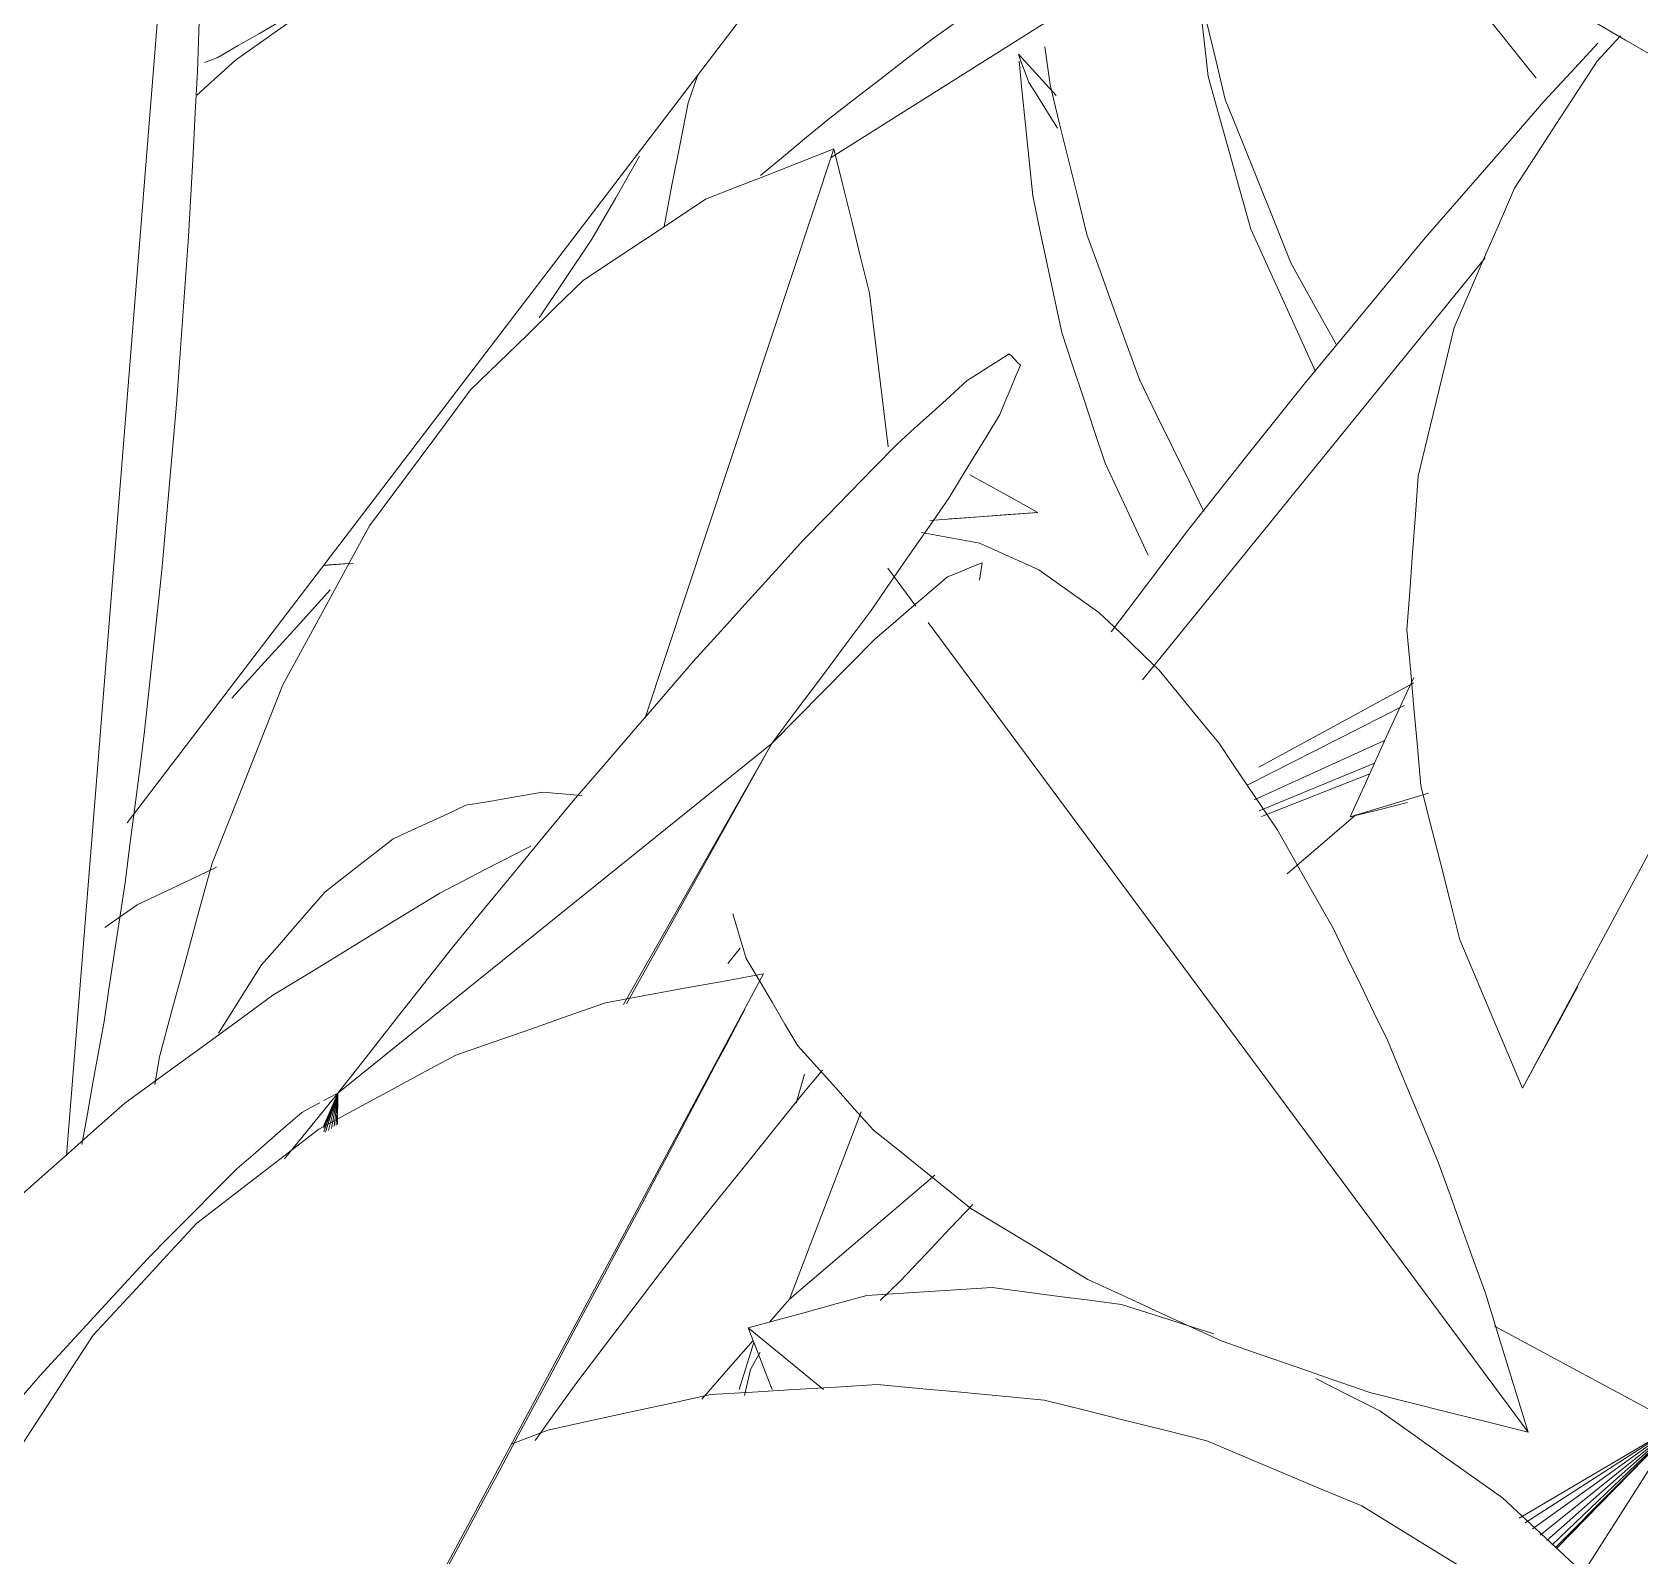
# Model space of a CAD drawing. Header units: metres. Extents: x 13.9 to 26.7, y -0.2 to 3.2.
# Drawn here: x 21.2543 to 21.29535, y 0.9506 to 0.98951 of the extents above; entities that cross this region are included whole.
import ezdxf

# ---------------------------------------------------------------- set-up
doc = ezdxf.new("R2010")
doc.units = ezdxf.units.M
doc.layers.add('Importações nas famílias', color=10, linetype='Continuous', lineweight=5)
doc.layers.add('Vegetação', color=7, linetype='Continuous', lineweight=5)

# ---------------------------------------------------------------- blocks, each defined once
blk = doc.blocks.new('Planta_pergolado_12200 - plantas pergolado_skp_Component_12-V2677-Corte 1')
at = {"layer": 'Importações nas famílias'}
blk.add_line((21.266536, 0.953455), (21.267468, 0.953815), dxfattribs=at)
at = {"layer": 'Importações nas famílias', "flags": 128}
for points in [[(21.27163, 0.954719), (21.272694, 0.954784), (21.273759, 0.954848), (21.274824, 0.954912), (21.275888, 0.954976)], [(21.275888, 0.954976), (21.276952, 0.954877), (21.278016, 0.954778), (21.27908, 0.954678), (21.280144, 0.954579)], [(21.267468, 0.953815), (21.268508, 0.954041), (21.269549, 0.954267), (21.270589, 0.954493), (21.27163, 0.954719)], [(21.280144, 0.954579), (21.281182, 0.954319), (21.28222, 0.954058), (21.283258, 0.953798), (21.284296, 0.953537)], [(21.284296, 0.953537), (21.285284, 0.953122), (21.286271, 0.952706), (21.287259, 0.952291), (21.288247, 0.951875)], [(21.288247, 0.951875), (21.289162, 0.951315), (21.290076, 0.950754), (21.290991, 0.950193), (21.291905, 0.949632)]]:
    blk.add_lwpolyline(points, dxfattribs=at)
blk = doc.blocks.new('Planta_pergolado_12200 - plantas pergolado_skp_Component_12-V139-Corte 1')
at = {"layer": 'Importações nas famílias'}
blk.add_line((16.581215, 1.295706), (16.600234, 1.260245), dxfattribs=at)
at = {"layer": 'Importações nas famílias', "flags": 128}
for points in [[(16.585253, 1.29496), (16.584244, 1.295146), (16.583234, 1.295333), (16.582224, 1.295519), (16.581215, 1.295706)], [(16.581694, 1.294794), (16.581934, 1.294338), (16.582174, 1.293882)], [(16.58907, 1.293627), (16.588116, 1.29396), (16.587161, 1.294293), (16.586207, 1.294627), (16.585253, 1.29496)], [(16.582174, 1.293882), (16.582456, 1.293351), (16.582737, 1.292819), (16.583018, 1.292287), (16.5833, 1.291755)], [(16.592574, 1.291737), (16.591698, 1.292209), (16.590822, 1.292682), (16.589946, 1.293154), (16.58907, 1.293627)], [(16.5833, 1.291755), (16.58362, 1.291154), (16.583939, 1.290552), (16.584259, 1.28995), (16.584579, 1.289348)], [(16.595685, 1.289334), (16.594907, 1.289935), (16.59413, 1.290535), (16.593352, 1.291136), (16.592574, 1.291737)], [(16.584579, 1.289348), (16.584933, 1.288683), (16.585288, 1.288018), (16.585643, 1.287352), (16.585997, 1.286687)], [(16.598329, 1.286476), (16.597668, 1.287191), (16.597007, 1.287905), (16.596346, 1.28862), (16.595685, 1.289334)], [(16.585997, 1.286687), (16.586383, 1.285966), (16.586768, 1.285245), (16.587154, 1.284523), (16.58754, 1.283802)], [(16.600444, 1.283229), (16.599915, 1.284041), (16.599386, 1.284852), (16.598858, 1.285664), (16.598329, 1.286476)], [(16.58754, 1.283802), (16.587952, 1.283033), (16.588364, 1.282264), (16.588776, 1.281494), (16.589188, 1.280725)], [(16.60198, 1.279669), (16.601596, 1.280559), (16.601212, 1.281449), (16.600828, 1.282339), (16.600444, 1.283229)], [(16.589188, 1.280725), (16.589622, 1.279916), (16.590057, 1.279108), (16.590491, 1.278299), (16.590925, 1.27749)], [(16.602902, 1.27588), (16.602671, 1.276827), (16.602441, 1.277774), (16.60221, 1.278721), (16.60198, 1.279669)], [(16.590925, 1.27749), (16.591376, 1.276651), (16.591828, 1.275812), (16.592279, 1.274973), (16.592731, 1.274133)], [(16.603187, 1.27195), (16.603116, 1.272932), (16.603044, 1.273915), (16.602973, 1.274897), (16.602902, 1.27588)], [(16.592731, 1.274133), (16.593194, 1.273273), (16.593658, 1.272413), (16.594122, 1.271552), (16.594585, 1.270692)], [(16.60283, 1.267973), (16.602919, 1.268967), (16.603008, 1.269961), (16.603098, 1.270956), (16.603187, 1.27195)], [(16.601838, 1.26404), (16.602086, 1.265023), (16.602334, 1.266006), (16.602582, 1.266989), (16.60283, 1.267973)], [(16.600234, 1.260245), (16.600635, 1.261194), (16.601036, 1.262143), (16.601437, 1.263092), (16.601838, 1.26404)], [(16.598827, 1.262843), (16.599296, 1.261977), (16.599765, 1.261111), (16.600234, 1.260245)]]:
    blk.add_lwpolyline(points, dxfattribs=at)
blk = doc.blocks.new('Planta_pergolado_12200 - plantas pergolado_skp_Component_17-V2679-Corte 1')
at = {"layer": 'Importações nas famílias'}
for p, q in [((21.262108, 0.962418), (21.273185, 0.971341)), ((21.269404, 0.964681), (21.273185, 0.971341)), ((21.269475, 0.9647), (21.273185, 0.971341)), ((21.272066, 0.965725), (21.272376, 0.96612)), ((21.262108, 0.962418), (21.260743, 0.960737)), ((21.262108, 0.962418), (21.261746, 0.961427)), ((21.262108, 0.962418), (21.261746, 0.961521)), ((21.262108, 0.962418), (21.261746, 0.961577)), ((21.262108, 0.962418), (21.261746, 0.96159)), ((21.262108, 0.962418), (21.261793, 0.961418)), ((21.262108, 0.962418), (21.261867, 0.961466)), ((21.262108, 0.962418), (21.261943, 0.961516)), ((21.262108, 0.962418), (21.262013, 0.961561)), ((21.262108, 0.962418), (21.262067, 0.961596)), ((21.262098, 0.961616), (21.262108, 0.962418))]:
    blk.add_line(p, q, dxfattribs=at)
at = {"layer": 'Importações nas famílias', "flags": 128}
for points in [[(21.27925, 0.981297), (21.278982, 0.981125), (21.278713, 0.980953), (21.278444, 0.980782), (21.278176, 0.98061)], [(21.279534, 0.981001), (21.279463, 0.981075), (21.279392, 0.981149), (21.279321, 0.981223), (21.27925, 0.981297)], [(21.279008, 0.979743), (21.279139, 0.980057), (21.279271, 0.980372), (21.279402, 0.980686), (21.279534, 0.981001)], [(21.278176, 0.98061), (21.277728, 0.980204), (21.27728, 0.979799), (21.276832, 0.979393), (21.276383, 0.978987)], [(21.277707, 0.977608), (21.278032, 0.978142), (21.278357, 0.978676), (21.278683, 0.979209), (21.279008, 0.979743)], [(21.276383, 0.978987), (21.275787, 0.978375), (21.27519, 0.977763), (21.274593, 0.977152), (21.273996, 0.97654)], [(21.275721, 0.974742), (21.276218, 0.975459), (21.276714, 0.976175), (21.277211, 0.976892), (21.277707, 0.977608)], [(21.273996, 0.97654), (21.273291, 0.975763), (21.272586, 0.974987), (21.271881, 0.97421), (21.271176, 0.973434)], [(21.278559, 0.975959), (21.278337, 0.975869), (21.278114, 0.975779), (21.277891, 0.975688), (21.277668, 0.975598)], [(21.27849, 0.975514), (21.278525, 0.975737), (21.278559, 0.975959)], [(21.277668, 0.975598), (21.277207, 0.975201), (21.276746, 0.974805), (21.276285, 0.974409), (21.275824, 0.974013)], [(21.273185, 0.971341), (21.273819, 0.972191), (21.274453, 0.973041), (21.275087, 0.973892), (21.275721, 0.974742)], [(21.275824, 0.974013), (21.275164, 0.973345), (21.274504, 0.972677), (21.273844, 0.972009), (21.273185, 0.971341)], [(21.271176, 0.973434), (21.27041, 0.972545), (21.269645, 0.971657), (21.26888, 0.970769), (21.268115, 0.969881)], [(21.268115, 0.969881), (21.267342, 0.968942), (21.266568, 0.968002), (21.265795, 0.967063), (21.265022, 0.966124)], [(21.265022, 0.966124), (21.264294, 0.965197), (21.263565, 0.964271), (21.262837, 0.963344), (21.262108, 0.962418)], [(21.261648, 0.962172), (21.261418, 0.962049), (21.261188, 0.961926)], [(21.262108, 0.962418), (21.261878, 0.962295), (21.261746, 0.962225)], [(21.261188, 0.961926), (21.260773, 0.961565), (21.260359, 0.961205), (21.259945, 0.960844), (21.259531, 0.960484)], [(21.259531, 0.960484), (21.258961, 0.95991), (21.25839, 0.959336), (21.25782, 0.958763), (21.25725, 0.958189)], [(21.25725, 0.958189), (21.256563, 0.957442), (21.255876, 0.956694), (21.255189, 0.955947), (21.254502, 0.955199)], [(21.254502, 0.955199), (21.253745, 0.954329), (21.252987, 0.953458), (21.25223, 0.952588), (21.251473, 0.951717)]]:
    blk.add_lwpolyline(points, dxfattribs=at)
blk = doc.blocks.new('Planta_pergolado_12200 - plantas pergolado_skp_Component_16-V2680-Corte 1')
for name in ['Planta_pergolado_12200 - plantas pergolado_skp_Component_17-V2679-Corte 1', 'Planta_pergolado_12200 - plantas pergolado_skp_Component_12-V2677-Corte 1']:
    blk.add_blockref(name, (0, 0))
at = {"extrusion": (0, 0, -1), "zscale": -0.9999999999999999}
blk.add_blockref('Planta_pergolado_12200 - plantas pergolado_skp_Component_12-V139-Corte 1', (-37.854192, -0.33024), dxfattribs=at)
blk = doc.blocks.new('Planta_pergolado_12200 - plantas pergolado_skp_Component_12-V2681-Corte 1')
at = {"layer": 'Importações nas famílias'}
for p, q in [((21.276148, 0.975824), (21.276867, 0.974854)), ((21.277181, 0.97443), (21.292499, 0.953758))]:
    blk.add_line(p, q, dxfattribs=at)
at = {"layer": 'Importações nas famílias', "flags": 128}
for points in [[(21.27701, 0.976731), (21.27738, 0.976663), (21.27775, 0.976595), (21.27812, 0.976528), (21.27849, 0.97646)], [(21.27849, 0.97646), (21.278869, 0.97629), (21.279247, 0.976119), (21.279626, 0.975949), (21.280005, 0.975778)], [(21.280005, 0.975778), (21.280389, 0.975507), (21.280772, 0.975235), (21.281156, 0.974963), (21.28154, 0.974692)], [(21.28154, 0.974692), (21.281924, 0.974322), (21.282308, 0.973953), (21.282692, 0.973583), (21.283076, 0.973213)], [(21.283076, 0.973213), (21.283456, 0.97275), (21.283837, 0.972286), (21.284217, 0.971823), (21.284598, 0.971359)], [(21.284598, 0.971359), (21.28497, 0.970807), (21.285342, 0.970255), (21.285715, 0.969702), (21.286087, 0.96915)], [(21.286087, 0.96915), (21.286447, 0.968515), (21.286808, 0.96788), (21.287168, 0.967245), (21.287528, 0.96661)], [(21.272533, 0.965857), (21.272362, 0.966427), (21.272191, 0.966996)], [(21.287528, 0.96661), (21.287872, 0.9659), (21.288217, 0.965189), (21.288561, 0.964479), (21.288905, 0.963768)], [(21.273853, 0.96362), (21.273523, 0.964179), (21.273193, 0.964739), (21.272863, 0.965298), (21.272533, 0.965857)], [(21.27578, 0.961475), (21.275298, 0.962011), (21.274817, 0.962548), (21.274335, 0.963084), (21.273853, 0.96362)], [(21.288905, 0.963768), (21.289229, 0.96299), (21.289553, 0.962212), (21.289877, 0.961433), (21.290202, 0.960655)], [(21.278268, 0.959473), (21.277646, 0.959973), (21.277024, 0.960474), (21.276402, 0.960974), (21.27578, 0.961475)], [(21.290202, 0.960655), (21.290502, 0.959818), (21.290803, 0.958981), (21.291104, 0.958143), (21.291404, 0.957306)], [(21.281259, 0.95766), (21.280512, 0.958113), (21.279764, 0.958567), (21.279016, 0.95902), (21.278268, 0.959473)], [(21.284683, 0.95608), (21.283827, 0.956475), (21.282971, 0.95687), (21.282115, 0.957265), (21.281259, 0.95766)], [(21.291404, 0.957306), (21.291678, 0.956419), (21.291952, 0.955532), (21.292226, 0.954645), (21.292499, 0.953758)], [(21.288459, 0.954769), (21.287515, 0.955097), (21.286571, 0.955424), (21.285627, 0.955752), (21.284683, 0.95608)], [(21.292499, 0.953758), (21.291489, 0.954011), (21.290479, 0.954263), (21.289469, 0.954516), (21.288459, 0.954769)]]:
    blk.add_lwpolyline(points, dxfattribs=at)
blk = doc.blocks.new('Planta_pergolado_12200 - plantas pergolado_skp_Component_12-V138-Corte 1')
at = {"layer": 'Importações nas famílias'}
blk.add_line((16.602636, 1.267781), (16.604639, 1.267181), dxfattribs=at)
at = {"layer": 'Importações nas famílias', "flags": 128}
for points in [[(16.604639, 1.267181), (16.604198, 1.268148), (16.603757, 1.269115), (16.603316, 1.270082), (16.603015, 1.27074)], [(16.603176, 1.26754), (16.603907, 1.267361), (16.604639, 1.267181)]]:
    blk.add_lwpolyline(points, dxfattribs=at)
blk = doc.blocks.new('Planta_pergolado_12200 - plantas pergolado_skp_Component_12-V150-Corte 1')
at = {"layer": 'Importações nas famílias'}
for p, q in [((16.575175, 1.006218), (16.594194, 0.970758)), ((16.587312, 1.001648), (16.586534, 1.002249)), ((16.592289, 0.996988), (16.591691, 0.997635))]:
    blk.add_line(p, q, dxfattribs=at)
at = {"layer": 'Importações nas famílias', "flags": 128}
for points in [[(16.579213, 1.005472), (16.578204, 1.005659), (16.577194, 1.005845), (16.576184, 1.006031), (16.575175, 1.006218)], [(16.575654, 1.005306), (16.575894, 1.004851), (16.576134, 1.004395)], [(16.58303, 1.004139), (16.582076, 1.004472), (16.581121, 1.004806), (16.580167, 1.005139), (16.579213, 1.005472)], [(16.576134, 1.004395), (16.576416, 1.003863), (16.576697, 1.003331), (16.576978, 1.002799), (16.57726, 1.002268)], [(16.586534, 1.002249), (16.585658, 1.002721), (16.584782, 1.003194), (16.583906, 1.003666), (16.58303, 1.004139)], [(16.57726, 1.002268), (16.577579, 1.001666), (16.577899, 1.001064), (16.578219, 1.000462), (16.578539, 0.99986)], [(16.578539, 0.99986), (16.578893, 0.999195), (16.579248, 0.99853), (16.579603, 0.997865), (16.579957, 0.997199)], [(16.579957, 0.997199), (16.580343, 0.996478), (16.580728, 0.995757), (16.581114, 0.995036), (16.581499, 0.994314)], [(16.594404, 0.993741), (16.593875, 0.994553), (16.593346, 0.995365), (16.592818, 0.996176), (16.592289, 0.996988)], [(16.581499, 0.994314), (16.581912, 0.993545), (16.582324, 0.992776), (16.582736, 0.992007), (16.583148, 0.991237)], [(16.59594, 0.990181), (16.595556, 0.991071), (16.595172, 0.991961), (16.594788, 0.992851), (16.594404, 0.993741)], [(16.583148, 0.991237), (16.583582, 0.990429), (16.584017, 0.98962), (16.584451, 0.988811), (16.584885, 0.988002)], [(16.596862, 0.986392), (16.596631, 0.987339), (16.596401, 0.988286), (16.59617, 0.989234), (16.59594, 0.990181)], [(16.584885, 0.988002), (16.585336, 0.987163), (16.585788, 0.986324), (16.586239, 0.985485), (16.586691, 0.984646)], [(16.597147, 0.982462), (16.597076, 0.983445), (16.597004, 0.984427), (16.596933, 0.985409), (16.596862, 0.986392)], [(16.586691, 0.984646), (16.587154, 0.983785), (16.587618, 0.982925), (16.588082, 0.982065), (16.588545, 0.981204)], [(16.59679, 0.978485), (16.596879, 0.979479), (16.596968, 0.980474), (16.597058, 0.981468), (16.597147, 0.982462)], [(16.595798, 0.974552), (16.596046, 0.975536), (16.596294, 0.976519), (16.596542, 0.977502), (16.59679, 0.978485)], [(16.594194, 0.970758), (16.594595, 0.971706), (16.594996, 0.972655), (16.595397, 0.973604), (16.595798, 0.974552)], [(16.592787, 0.973356), (16.593256, 0.97249), (16.593725, 0.971624), (16.594194, 0.970758)]]:
    blk.add_lwpolyline(points, dxfattribs=at)
blk = doc.blocks.new('Planta_pergolado_12200 - plantas pergolado_skp_Component_12-V2682-Corte 1')
at = {"layer": 'Importações nas famílias'}
for p, q in [((21.274505, 0.954853), (21.272582, 0.956421)), ((21.287928, 0.943906), (21.284068, 0.947054)), ((21.284491, 0.941067), (21.283755, 0.941626))]:
    blk.add_line(p, q, dxfattribs=at)
at = {"layer": 'Importações nas famílias', "flags": 128}
for points in [[(21.272582, 0.956421), (21.273339, 0.956629), (21.274097, 0.956836), (21.274854, 0.957044), (21.275611, 0.957251)], [(21.275611, 0.957251), (21.276412, 0.957301), (21.277212, 0.957351), (21.278013, 0.957401), (21.278814, 0.957452)], [(21.278814, 0.957452), (21.27964, 0.957343), (21.280465, 0.957235), (21.281291, 0.957126), (21.282116, 0.957018)], [(21.282116, 0.957018), (21.282947, 0.956753), (21.283778, 0.956489), (21.284469, 0.956269)], [(21.273197, 0.954853), (21.27307, 0.955175), (21.272826, 0.955798), (21.272582, 0.956421)], [(21.287074, 0.955131), (21.287891, 0.954716), (21.288708, 0.954302)], [(21.288708, 0.954302), (21.289491, 0.953748), (21.290275, 0.953193), (21.291059, 0.952639), (21.291842, 0.952084)], [(21.291842, 0.952084), (21.292574, 0.951403), (21.293306, 0.950721), (21.294038, 0.950039)], [(21.281077, 0.943973), (21.280481, 0.944581), (21.279885, 0.945189)], [(21.283755, 0.941626), (21.283086, 0.942213), (21.282416, 0.9428), (21.281747, 0.943387), (21.281077, 0.943973)]]:
    blk.add_lwpolyline(points, dxfattribs=at)
blk = doc.blocks.new('Planta_pergolado_12200 - plantas pergolado_skp_Component_17-V2683-Corte 1')
at = {"layer": 'Importações nas famílias'}
for p, q in [((21.291402, 0.983742), (21.282655, 0.972972)), ((21.289576, 0.972895), (21.285622, 0.970742)), ((21.289335, 0.972315), (21.285342, 0.970287)), ((21.288833, 0.971423), (21.285498, 0.969909)), ((21.288575, 0.970843), (21.285626, 0.969623)), ((21.285689, 0.969483), (21.288452, 0.970573)), ((21.288098, 0.969519), (21.286345, 0.96802)), ((21.274479, 0.963003), (21.27395, 0.962371)), ((21.273638, 0.957154), (21.275469, 0.961935)), ((21.277346, 0.960325), (21.273638, 0.957154)), ((21.27595, 0.957122), (21.276462, 0.957614)), ((21.273125, 0.95657), (21.273638, 0.957154)), ((21.272889, 0.955805), (21.272639, 0.955356))]:
    blk.add_line(p, q, dxfattribs=at)
at = {"layer": 'Importações nas famílias', "flags": 128}
for points in [[(21.294274, 0.989228), (21.293587, 0.98848), (21.292899, 0.987733)], [(21.292899, 0.987733), (21.292142, 0.986862), (21.291385, 0.985992), (21.290628, 0.985121), (21.28987, 0.984251)], [(21.28987, 0.984251), (21.289095, 0.983317), (21.288319, 0.982382), (21.287543, 0.981448), (21.286767, 0.980514)], [(21.286767, 0.980514), (21.286026, 0.97958), (21.285284, 0.978646), (21.284542, 0.977712), (21.283801, 0.976778)], [(21.283801, 0.976778), (21.283144, 0.975907), (21.282488, 0.975037), (21.281853, 0.974195)], [(21.27395, 0.962371), (21.273197, 0.961432), (21.272445, 0.960493), (21.271692, 0.959553), (21.270939, 0.958614)], [(21.276462, 0.957614), (21.277108, 0.958298), (21.277753, 0.958981), (21.278315, 0.959576)], [(21.270939, 0.958614), (21.270262, 0.957726), (21.269584, 0.956838), (21.268907, 0.955949), (21.26823, 0.955061)], [(21.271396, 0.954603), (21.272144, 0.955453), (21.272709, 0.956097)], [(21.272639, 0.955356), (21.272589, 0.955136), (21.272538, 0.954916), (21.272487, 0.954696)], [(21.26823, 0.955061), (21.267673, 0.954285), (21.267145, 0.953547)]]:
    blk.add_lwpolyline(points, dxfattribs=at)
blk = doc.blocks.new('Planta_pergolado_12200 - plantas pergolado_skp_Component_16-V2684-Corte 1')
for name in ['Planta_pergolado_12200 - plantas pergolado_skp_Component_17-V2683-Corte 1', 'Planta_pergolado_12200 - plantas pergolado_skp_Component_12-V2681-Corte 1', 'Planta_pergolado_12200 - plantas pergolado_skp_Component_12-V2682-Corte 1']:
    blk.add_blockref(name, (0, 0))
at = {"extrusion": (0, 0, -1)}
for name, p, zscale in [('Planta_pergolado_12200 - plantas pergolado_skp_Component_12-V150-Corte 1', (-37.88655, -0.008219), -1), ('Planta_pergolado_12200 - plantas pergolado_skp_Component_12-V138-Corte 1', (-37.89259, -0.297707), -0.9999999999999997)]:
    blk.add_blockref(name, p, dxfattribs=dict(at, zscale=zscale))
blk = doc.blocks.new('Planta_pergolado_12200 - plantas pergolado_skp_Component_12-V181-Corte 1')
at = {"layer": 'Importações nas famílias'}
blk.add_line((16.631375, 0.969038), (16.628096, 1.009957), dxfattribs=at)
at = {"layer": 'Importações nas famílias', "flags": 128}
for points in [[(16.627889, 1.000784), (16.627924, 0.999769), (16.627959, 0.998754), (16.627994, 0.997739), (16.628029, 0.996724)], [(16.628029, 0.996724), (16.628085, 0.995669), (16.628141, 0.994615), (16.628197, 0.99356), (16.628254, 0.992505)], [(16.628254, 0.992505), (16.62833, 0.991434), (16.628406, 0.990364), (16.628482, 0.989294), (16.628559, 0.988223)], [(16.628559, 0.988223), (16.628653, 0.987163), (16.628748, 0.986102), (16.628842, 0.985041), (16.628936, 0.983981)], [(16.628936, 0.983981), (16.629047, 0.982954), (16.629158, 0.981928), (16.629268, 0.980902), (16.629379, 0.979876)], [(16.629379, 0.979876), (16.629503, 0.978909), (16.629627, 0.977941), (16.629751, 0.976974), (16.629875, 0.976007)], [(16.629875, 0.976007), (16.630009, 0.975121), (16.630144, 0.974235), (16.630278, 0.973349), (16.630413, 0.972463)], [(16.630413, 0.972463), (16.630554, 0.971679), (16.630696, 0.970895), (16.630838, 0.970111), (16.63098, 0.969327)]]:
    blk.add_lwpolyline(points, dxfattribs=at)
blk = doc.blocks.new('Planta_pergolado_12200 - plantas pergolado_skp_Component_12-V88-Corte 1')
at = {"layer": 'Importações nas famílias'}
blk.add_line((16.564031, 0.791203), (16.591644, 0.820944), dxfattribs=at)
at = {"layer": 'Importações nas famílias', "flags": 128}
for points in [[(16.589206, 0.821122), (16.588551, 0.821013), (16.587895, 0.820904), (16.58724, 0.820796), (16.586585, 0.820687)], [(16.591644, 0.820944), (16.591034, 0.820989), (16.590425, 0.821033), (16.589815, 0.821077), (16.589206, 0.821122)], [(16.591234, 0.817929), (16.591337, 0.818683), (16.591439, 0.819437), (16.591541, 0.82019), (16.591644, 0.820944)], [(16.586585, 0.820687), (16.585899, 0.820428), (16.585213, 0.820169), (16.584527, 0.81991), (16.583841, 0.819651)], [(16.583841, 0.819651), (16.583141, 0.819248), (16.582441, 0.818845), (16.581741, 0.818442), (16.581041, 0.818038)], [(16.581041, 0.818038), (16.580343, 0.8175), (16.579644, 0.816962), (16.578946, 0.816424), (16.578248, 0.815886)], [(16.59042, 0.814907), (16.590624, 0.815662), (16.590827, 0.816418), (16.591031, 0.817174), (16.591234, 0.817929)], [(16.578248, 0.815886), (16.577568, 0.815226), (16.576888, 0.814565), (16.576209, 0.813905), (16.575529, 0.813245)], [(16.589211, 0.811909), (16.589513, 0.812659), (16.589815, 0.813408), (16.590118, 0.814157), (16.59042, 0.814907)], [(16.575529, 0.813245), (16.574883, 0.812478), (16.574238, 0.811711), (16.573593, 0.810944), (16.572947, 0.810177)], [(16.587619, 0.808971), (16.588017, 0.809706), (16.588415, 0.81044), (16.588813, 0.811175), (16.589211, 0.811909)], [(16.572947, 0.810177), (16.572351, 0.809321), (16.571755, 0.808465), (16.571159, 0.80761), (16.570563, 0.806754)], [(16.585663, 0.806124), (16.586152, 0.806836), (16.586641, 0.807548), (16.58713, 0.808259), (16.587619, 0.808971)], [(16.570563, 0.806754), (16.570031, 0.805829), (16.569499, 0.804905), (16.568966, 0.803981), (16.568434, 0.803056)], [(16.583364, 0.803401), (16.583938, 0.804081), (16.584513, 0.804762), (16.585088, 0.805443), (16.585663, 0.806124)], [(16.580748, 0.80083), (16.581402, 0.801473), (16.582056, 0.802115), (16.58271, 0.802758), (16.583364, 0.803401)], [(16.568434, 0.803056), (16.567977, 0.802085), (16.567521, 0.801114), (16.567064, 0.800142), (16.566786, 0.79955)], [(16.577843, 0.798442), (16.578569, 0.799039), (16.579295, 0.799636), (16.580021, 0.800233), (16.580748, 0.80083)], [(16.574683, 0.796262), (16.575473, 0.796807), (16.576263, 0.797352), (16.577053, 0.797897), (16.577843, 0.798442)], [(16.571302, 0.794315), (16.572148, 0.794802), (16.572993, 0.795289), (16.573838, 0.795776), (16.574683, 0.796262)], [(16.567738, 0.792623), (16.568629, 0.793046), (16.56952, 0.793469), (16.570411, 0.793892), (16.571302, 0.794315)], [(16.564854, 0.794192), (16.56458, 0.793196), (16.564305, 0.7922), (16.564031, 0.791203)], [(16.564031, 0.791203), (16.564958, 0.791558), (16.565884, 0.791913), (16.566811, 0.792268), (16.567738, 0.792623)]]:
    blk.add_lwpolyline(points, dxfattribs=at)
blk = doc.blocks.new('Planta_pergolado_12200 - plantas pergolado_skp_Component_16-V2709-Corte 1')
at = {"extrusion": (0, 0, -1), "zscale": -1}
for name, p in [('Planta_pergolado_12200 - plantas pergolado_skp_Component_12-V88-Corte 1', (-37.867133, 0.194504)), ('Planta_pergolado_12200 - plantas pergolado_skp_Component_12-V181-Corte 1', (-37.88655, -0.008219))]:
    blk.add_blockref(name, p, dxfattribs=at)
blk = doc.blocks.new('Planta_pergolado_12200 - plantas pergolado_skp_Component_12-V196-Corte 1')
at = {"layer": 'Importações nas famílias', "flags": 128}
for points in [[(16.61821, 0.978232), (16.618716, 0.978277), (16.619222, 0.978323)], [(16.619222, 0.978323), (16.619709, 0.978238), (16.620197, 0.978153), (16.620685, 0.978068), (16.621173, 0.977984)], [(16.621173, 0.977984), (16.621638, 0.97777), (16.622103, 0.977556), (16.622568, 0.977342), (16.623032, 0.977128)], [(16.621839, 0.975743), (16.620679, 0.976343), (16.619519, 0.976942)], [(16.623032, 0.977128), (16.623469, 0.976787), (16.623905, 0.976447), (16.624342, 0.976106), (16.624778, 0.975765)], [(16.626099, 0.973135), (16.625034, 0.973787), (16.623969, 0.974439), (16.622904, 0.975091), (16.621839, 0.975743)], [(16.624778, 0.975765), (16.625181, 0.975302), (16.625584, 0.974838), (16.625988, 0.974374), (16.626391, 0.973911)], [(16.626391, 0.973911), (16.626756, 0.973329), (16.627122, 0.972748), (16.627488, 0.972166)], [(16.629878, 0.970379), (16.628933, 0.971068), (16.627988, 0.971757), (16.627043, 0.972446), (16.626099, 0.973135)], [(16.633088, 0.967539), (16.632285, 0.968249), (16.631483, 0.968959), (16.63068, 0.969669), (16.629878, 0.970379)], [(16.635654, 0.964682), (16.635012, 0.965397), (16.634371, 0.966111), (16.633729, 0.966825), (16.633088, 0.967539)], [(16.637515, 0.961876), (16.63705, 0.962577), (16.636584, 0.963279), (16.636119, 0.963981), (16.635654, 0.964682)], [(16.638628, 0.959185), (16.63835, 0.959858), (16.638071, 0.96053), (16.637793, 0.961203), (16.637515, 0.961876)], [(16.638966, 0.956673), (16.638882, 0.957301), (16.638797, 0.957929), (16.638712, 0.958557), (16.638628, 0.959185)], [(16.638744, 0.955536), (16.638855, 0.956105), (16.638966, 0.956673)]]:
    blk.add_lwpolyline(points, dxfattribs=at)
blk = doc.blocks.new('Planta_pergolado_12200 - plantas pergolado_skp_Component_12-V197-Corte 1')
at = {"layer": 'Importações nas famílias'}
for p, q in [((16.608868, 1.005003), (16.629825, 0.977535)), ((16.628045, 0.996114), (16.627057, 0.997011))]:
    blk.add_line(p, q, dxfattribs=at)
at = {"layer": 'Importações nas famílias', "flags": 128}
blk.add_lwpolyline([(16.627057, 0.997011), (16.625984, 0.997764), (16.624911, 0.998518), (16.623838, 0.999271), (16.622764, 1.000025)], dxfattribs=at)
blk = doc.blocks.new('Planta_pergolado_12200 - plantas pergolado_skp_Component_16-V2720-Corte 1')
at = {"extrusion": (0, 0, -1)}
for name, zscale in [('Planta_pergolado_12200 - plantas pergolado_skp_Component_12-V197-Corte 1', -0.9999999999999994), ('Planta_pergolado_12200 - plantas pergolado_skp_Component_12-V196-Corte 1', -0.9999999999999996)]:
    blk.add_blockref(name, (-37.88655, -0.008219), dxfattribs=dict(at, zscale=zscale))
blk = doc.blocks.new('Planta_pergolado_12200 - plantas pergolado_skp_-V2728-Corte 1')
blk.add_blockref('Planta_pergolado_12200 - plantas pergolado_skp_Component_16-V2720-Corte 1', (0, 0))
blk = doc.blocks.new('Planta_pergolado_12200 - plantas pergolado_skp_-V2729-Corte 1')
for name in ['Planta_pergolado_12200 - plantas pergolado_skp_Component_16-V2709-Corte 1', 'Planta_pergolado_12200 - plantas pergolado_skp_-V2728-Corte 1', 'Planta_pergolado_12200 - plantas pergolado_skp_Component_16-V2684-Corte 1', 'Planta_pergolado_12200 - plantas pergolado_skp_Component_16-V2680-Corte 1']:
    blk.add_blockref(name, (0, 0))
blk = doc.blocks.new('Planta_pergolado_12200 - plantas pergolado_skp_Component_17-V2793-Corte 1')
at = {"layer": 'Importações nas famílias'}
for p, q in [((21.256158, 0.966647), (21.256981, 0.967223)), ((21.29631, 0.95395), (21.291639, 0.95647)), ((21.272726, 0.956053), (21.272352, 0.954853)), ((21.292269, 0.951567), (21.29631, 0.95395)), ((21.29631, 0.95395), (21.292421, 0.951443)), ((21.29631, 0.95395), (21.292609, 0.95129)), ((21.29631, 0.95395), (21.292803, 0.951132)), ((21.29631, 0.95395), (21.292975, 0.950991)), ((21.29631, 0.95395), (21.293108, 0.950883)), ((21.29631, 0.95395), (21.293192, 0.950814)), ((21.29631, 0.95395), (21.293218, 0.950793)), ((21.29631, 0.95395), (21.293873, 0.950122))]:
    blk.add_line(p, q, dxfattribs=at)
at = {"layer": 'Importações nas famílias', "flags": 128}
blk.add_lwpolyline([(21.256981, 0.967223), (21.25835, 0.967872), (21.259008, 0.968184)], dxfattribs=at)
blk = doc.blocks.new('Planta_pergolado_12200 - plantas pergolado_skp_Component_16-V2794-Corte 1')
blk.add_blockref('Planta_pergolado_12200 - plantas pergolado_skp_Component_17-V2793-Corte 1', (0, 0))
blk = doc.blocks.new('Planta_pergolado_12200 - plantas pergolado_skp_-V2810-Corte 1')
blk.add_blockref('Planta_pergolado_12200 - plantas pergolado_skp_Component_16-V2794-Corte 1', (0, 0))
blk = doc.blocks.new('Planta_pergolado_12200 - plantas pergolado_skp_-V2811-Corte 1')
blk.add_blockref('Planta_pergolado_12200 - plantas pergolado_skp_-V2810-Corte 1', (0, 0))
blk = doc.blocks.new('Planta_pergolado_12200 - plantas pergolado_skp_Component_12-V2845-Corte 1')
at = {"layer": 'Importações nas famílias'}
blk.add_line((21.296703, 1.000878), (21.298088, 1.005353), dxfattribs=at)
at = {"layer": 'Importações nas famílias', "flags": 128}
for points in [[(21.297711, 1.002722), (21.297946, 1.003512), (21.298181, 1.004302), (21.298416, 1.005092)], [(21.297003, 1.000405), (21.297198, 1.001043), (21.297455, 1.001883), (21.297711, 1.002722)], [(21.283879, 0.992334), (21.283992, 0.991343), (21.284105, 0.990353), (21.284217, 0.989362), (21.28433, 0.988372)], [(21.28433, 0.988372), (21.284602, 0.987398), (21.284874, 0.986423), (21.285146, 0.985449), (21.285418, 0.984475)], [(21.285418, 0.984475), (21.285842, 0.98354), (21.286267, 0.982605), (21.286692, 0.98167), (21.287067, 0.980842)]]:
    blk.add_lwpolyline(points, dxfattribs=at)
blk = doc.blocks.new('Planta_pergolado_12200 - plantas pergolado_skp_Component_12-V368-Corte 1')
at = {"layer": 'Importações nas famílias'}
for p, q in [((16.579583, 1.014859), (16.580554, 1.015172)), ((16.589528, 1.008592), (16.579583, 1.014859)), ((16.611852, 0.994525), (16.602635, 1.000333)), ((16.615255, 0.996632), (16.615503, 0.995925))]:
    blk.add_line(p, q, dxfattribs=at)
at = {"layer": 'Importações nas famílias', "flags": 128}
for points in [[(16.582985, 1.013274), (16.582134, 1.01367), (16.581284, 1.014067), (16.580433, 1.014463), (16.579583, 1.014859)], [(16.58645, 1.011557), (16.585584, 1.011986), (16.584717, 1.012416), (16.583851, 1.012845), (16.582985, 1.013274)], [(16.589068, 1.010183), (16.588195, 1.010641), (16.587323, 1.011099), (16.58645, 1.011557)], [(16.606606, 1.010198), (16.60735, 1.009447), (16.608094, 1.008696), (16.608838, 1.007945), (16.609582, 1.007194)], [(16.609582, 1.007194), (16.610209, 1.006335), (16.610837, 1.005477), (16.611465, 1.004618)], [(16.606423, 0.999606), (16.605662, 1.000125), (16.604901, 1.000645), (16.604141, 1.001164), (16.60338, 1.001684)], [(16.609268, 0.997547), (16.608557, 0.998061), (16.607845, 0.998576), (16.607134, 0.999091), (16.606423, 0.999606)], [(16.611885, 0.995529), (16.611231, 0.996034), (16.610577, 0.996538), (16.609923, 0.997042), (16.609268, 0.997547)], [(16.615503, 0.995925), (16.615707, 0.994871), (16.615912, 0.993817), (16.616116, 0.992763)], [(16.613655, 0.994065), (16.613065, 0.994553), (16.612475, 0.995041), (16.611885, 0.995529)]]:
    blk.add_lwpolyline(points, dxfattribs=at)
blk = doc.blocks.new('Planta_pergolado_12200 - plantas pergolado_skp_Component_17-V2846-Corte 1')
at = {"layer": 'Importações nas famílias'}
for p, q in [((21.285985, 1.017323), (21.285037, 1.016643)), ((21.286955, 1.016155), (21.28402, 1.013533)), ((21.288256, 1.010798), (21.28963, 1.011564)), ((21.289829, 1.011309), (21.288496, 1.010589)), ((21.290087, 1.010977), (21.28881, 1.010316)), ((21.289191, 1.009985), (21.290155, 1.01046)), ((21.28944, 1.009768), (21.290155, 1.01046)), ((21.29213, 1.008633), (21.290244, 1.00905)), ((21.291167, 1.008075), (21.292705, 1.007884)), ((21.277462, 1.007675), (21.268829, 0.999964)), ((21.293663, 1.007467), (21.291599, 1.00761)), ((21.293812, 1.007353), (21.291742, 1.007456)), ((21.268829, 0.999964), (21.278518, 1.005367)), ((21.278582, 1.005233), (21.268829, 0.999964)), ((21.278664, 1.005059), (21.268829, 0.999964)), ((21.268829, 0.999964), (21.278776, 1.004859)), ((21.268829, 0.999964), (21.278919, 1.004651)), ((21.279058, 1.004448), (21.268829, 0.999964)), ((21.279174, 1.00428), (21.268829, 0.999964)), ((21.269139, 1.003296), (21.268527, 1.002666)), ((21.275422, 1.000727), (21.2799, 1.003223)), ((21.279853, 1.003293), (21.275423, 1.000735)), ((21.275422, 1.000722), (21.279925, 1.003187)), ((21.274254, 1.000425), (21.268829, 0.999964)), ((21.268829, 0.999964), (21.267939, 0.9992)), ((21.268246, 0.999638), (21.268829, 0.999964)), ((21.260308, 0.99225), (21.259714, 0.991664)), ((21.258704, 0.988733), (21.259024, 0.988851))]:
    blk.add_line(p, q, dxfattribs=at)
at = {"layer": 'Importações nas famílias', "flags": 128}
for points in [[(21.285037, 1.016643), (21.283981, 1.01583), (21.282924, 1.015017), (21.282386, 1.014602)], [(21.276513, 1.009883), (21.275512, 1.009017), (21.27451, 1.008151), (21.273509, 1.007285), (21.272508, 1.006419)], [(21.272508, 1.006419), (21.271665, 1.005638), (21.270823, 1.004857), (21.269981, 1.004076), (21.269139, 1.003296)], [(21.278196, 1.001399), (21.278885, 1.001851), (21.279575, 1.002303), (21.280235, 1.002736)], [(21.276203, 1.000302), (21.276701, 1.000576), (21.277199, 1.00085), (21.277697, 1.001124), (21.278196, 1.001399)], [(21.275657, 1.000146), (21.27593, 1.000224), (21.276203, 1.000302)], [(21.259714, 0.991664), (21.259311, 0.991207), (21.258907, 0.99075), (21.258504, 0.990293)], [(21.259024, 0.988851), (21.259563, 0.989163), (21.260103, 0.989474), (21.260643, 0.989786), (21.261182, 0.990097)]]:
    blk.add_lwpolyline(points, dxfattribs=at)
blk = doc.blocks.new('Planta_pergolado_12200 - plantas pergolado_skp_Component_16-V2847-Corte 1')
for name in ['Planta_pergolado_12200 - plantas pergolado_skp_Component_17-V2846-Corte 1', 'Planta_pergolado_12200 - plantas pergolado_skp_Component_12-V2845-Corte 1']:
    blk.add_blockref(name, (0, 0))
at = {"extrusion": (0, 0, -1), "zscale": -1}
blk.add_blockref('Planta_pergolado_12200 - plantas pergolado_skp_Component_12-V368-Corte 1', (-37.88655, -0.008219), dxfattribs=at)
blk = doc.blocks.new('Planta_pergolado_12200 - plantas pergolado_skp_Component_12-V2868-Corte 1')
at = {"layer": 'Importações nas famílias'}
for p, q in [((21.274774, 0.986525), (21.269954, 0.971997)), ((21.257432, 0.962634), (21.25755, 0.963347)), ((21.274022, 0.962901), (21.273811, 0.96216))]:
    blk.add_line(p, q, dxfattribs=at)
at = {"layer": 'Importações nas famílias', "flags": 128}
for points in [[(21.271496, 0.985242), (21.272315, 0.985563), (21.273135, 0.985884), (21.273954, 0.986204), (21.274774, 0.986525)], [(21.274774, 0.986525), (21.275, 0.985604), (21.275227, 0.984682), (21.275454, 0.983761), (21.27568, 0.982839)], [(21.268379, 0.983175), (21.269158, 0.983691), (21.269937, 0.984208), (21.270716, 0.984725), (21.271496, 0.985242)], [(21.265497, 0.980372), (21.266217, 0.981073), (21.266938, 0.981773), (21.267658, 0.982474), (21.268379, 0.983175)], [(21.27568, 0.982839), (21.275799, 0.981859), (21.275918, 0.980879), (21.276037, 0.979899), (21.276156, 0.978919)], [(21.262917, 0.9769), (21.263562, 0.977768), (21.264207, 0.978636), (21.264852, 0.979504), (21.265497, 0.980372)], [(21.260699, 0.972839), (21.261253, 0.973854), (21.261808, 0.97487), (21.262362, 0.975885), (21.262917, 0.9769)], [(21.258896, 0.968286), (21.259347, 0.969424), (21.259797, 0.970563), (21.260248, 0.971701), (21.260699, 0.972839)], [(21.25755, 0.963347), (21.257886, 0.964582), (21.258223, 0.965816), (21.258559, 0.967051), (21.258896, 0.968286)]]:
    blk.add_lwpolyline(points, dxfattribs=at)
blk = doc.blocks.new('Planta_pergolado_12200 - plantas pergolado_skp_Component_16-V2873-Corte 1')
blk.add_blockref('Planta_pergolado_12200 - plantas pergolado_skp_Component_12-V2868-Corte 1', (0, 0))
blk = doc.blocks.new('Planta_pergolado_12200 - plantas pergolado_skp_Component_12-V2885-Corte 1')
at = {"layer": 'Importações nas famílias'}
blk.add_line((21.288024, 0.994196), (21.292705, 0.988331), dxfattribs=at)
at = {"layer": 'Importações nas famílias', "flags": 128}
for points in [[(21.284764, 0.987786), (21.28452, 0.988801), (21.284275, 0.989815), (21.28403, 0.99083), (21.283786, 0.991844)], [(21.286438, 0.983618), (21.286019, 0.98466), (21.285601, 0.985702), (21.285183, 0.986744), (21.284764, 0.987786)], [(21.287602, 0.981527), (21.28702, 0.982573), (21.286438, 0.983618)]]:
    blk.add_lwpolyline(points, dxfattribs=at)
blk = doc.blocks.new('Planta_pergolado_12200 - plantas pergolado_skp_Component_16-V2890-Corte 1')
blk.add_blockref('Planta_pergolado_12200 - plantas pergolado_skp_Component_12-V2885-Corte 1', (0, 0))
blk = doc.blocks.new('Planta_pergolado_12200 - plantas pergolado_skp_-V2894-Corte 1')
for name in ['Planta_pergolado_12200 - plantas pergolado_skp_Component_16-V2890-Corte 1', 'Planta_pergolado_12200 - plantas pergolado_skp_Component_16-V2873-Corte 1']:
    blk.add_blockref(name, (0, 0))
blk = doc.blocks.new('Planta_pergolado_12200 - plantas pergolado_skp_-V2895-Corte 1')
for name in ['Planta_pergolado_12200 - plantas pergolado_skp_-V2894-Corte 1', 'Planta_pergolado_12200 - plantas pergolado_skp_Component_16-V2847-Corte 1']:
    blk.add_blockref(name, (0, 0))
blk = doc.blocks.new('Planta_pergolado_12200 - plantas pergolado_skp_-V2968-Corte 1')
for name in ['Planta_pergolado_12200 - plantas pergolado_skp_-V2895-Corte 1', 'Planta_pergolado_12200 - plantas pergolado_skp_-V2729-Corte 1', 'Planta_pergolado_12200 - plantas pergolado_skp_-V2811-Corte 1']:
    blk.add_blockref(name, (0, 0))
blk = doc.blocks.new('Planta_pergolado_12200 - plantas pergolado_skp_Component_12-V3075-Corte 1')
at = {"layer": 'Importações nas famílias'}
for p, q in [((21.279977, 0.977243), (21.277223, 0.977039)), ((21.261746, 0.975896), (21.262497, 0.975951)), ((21.262494, 0.975947), (21.261746, 0.975891))]:
    blk.add_line(p, q, dxfattribs=at)
at = {"layer": 'Importações nas famílias', "flags": 128}
for points in [[(21.279977, 0.977243), (21.279109, 0.977725), (21.278241, 0.978207)], [(21.277726, 0.977077), (21.278477, 0.977133), (21.279227, 0.977188), (21.279977, 0.977243)]]:
    blk.add_lwpolyline(points, dxfattribs=at)
blk = doc.blocks.new('Planta_pergolado_12200 - plantas pergolado_skp_Component_16-V3078-Corte 1')
blk.add_blockref('Planta_pergolado_12200 - plantas pergolado_skp_Component_12-V3075-Corte 1', (0, 0))
blk = doc.blocks.new('Planta_pergolado_12200 - plantas pergolado_skp_-V3114-Corte 1')
blk.add_blockref('Planta_pergolado_12200 - plantas pergolado_skp_Component_16-V3078-Corte 1', (0, 0))
blk = doc.blocks.new('Planta_pergolado_12200 - plantas pergolado_skp_Component_12-V3216-Corte 1')
at = {"layer": 'Importações nas famílias', "flags": 128}
for points in [[(21.269806, 0.986344), (21.2692, 0.98528), (21.268593, 0.984217)], [(21.268593, 0.984217), (21.267902, 0.983189), (21.267247, 0.982215)], [(21.261913, 0.975265), (21.261075, 0.974343), (21.260237, 0.973422), (21.259399, 0.9725)]]:
    blk.add_lwpolyline(points, dxfattribs=at)
blk = doc.blocks.new('Planta_pergolado_12200 - plantas pergolado_skp_Component_16-V3219-Corte 1')
blk.add_blockref('Planta_pergolado_12200 - plantas pergolado_skp_Component_12-V3216-Corte 1', (0, 0))
blk = doc.blocks.new('Planta_pergolado_12200 - plantas pergolado_skp_-V3233-Corte 1')
blk.add_blockref('Planta_pergolado_12200 - plantas pergolado_skp_Component_16-V3219-Corte 1', (0, 0))
blk = doc.blocks.new('Planta_pergolado_12200 - plantas pergolado_skp_-V3234-Corte 1')
blk.add_blockref('Planta_pergolado_12200 - plantas pergolado_skp_-V3233-Corte 1', (0, 0))
blk = doc.blocks.new('Planta_pergolado_12200 - plantas pergolado_skp_-V3304-Corte 1')
for name in ['Planta_pergolado_12200 - plantas pergolado_skp_-V3234-Corte 1', 'Planta_pergolado_12200 - plantas pergolado_skp_-V3114-Corte 1']:
    blk.add_blockref(name, (0, 0))
blk = doc.blocks.new('Planta_pergolado_12200 - plantas pergolado_skp_Component_12-V3608-Corte 1')
at = {"layer": 'Importações nas famílias'}
blk.add_line((21.279481, 0.988947), (21.280449, 0.987887), dxfattribs=at)
at = {"layer": 'Importações nas famílias', "flags": 128}
for points in [[(21.27975, 0.988224), (21.279682, 0.988405), (21.279615, 0.988585), (21.279548, 0.988766), (21.279481, 0.988947)], [(21.279499, 0.988766), (21.279572, 0.988042), (21.279664, 0.987138), (21.279755, 0.986233), (21.279847, 0.985329)], [(21.28048, 0.987058), (21.280297, 0.98735), (21.280115, 0.987641), (21.279932, 0.987932), (21.27975, 0.988224)], [(21.279847, 0.985329), (21.280032, 0.984455), (21.280218, 0.983582), (21.280403, 0.982708), (21.280588, 0.981835)], [(21.280588, 0.981835), (21.280865, 0.981002), (21.281142, 0.980169), (21.281419, 0.979337), (21.281696, 0.978504)], [(21.281696, 0.978504), (21.282062, 0.977721), (21.282427, 0.976939), (21.282793, 0.976156)]]:
    blk.add_lwpolyline(points, dxfattribs=at)
blk = doc.blocks.new('Planta_pergolado_12200 - plantas pergolado_skp_Component_12-V1382-Corte 1')
at = {"layer": 'Importações nas famílias'}
blk.add_line((16.606392, 0.997354), (16.606259, 0.996379), dxfattribs=at)
at = {"layer": 'Importações nas famílias', "flags": 128}
for points in [[(16.606259, 0.996379), (16.606024, 0.995423), (16.605789, 0.994468), (16.605554, 0.993512), (16.605319, 0.992557)], [(16.605319, 0.992557), (16.604984, 0.991632), (16.604649, 0.990708), (16.604314, 0.989783), (16.603979, 0.988859)], [(16.603979, 0.988859), (16.603548, 0.987975), (16.603117, 0.987092), (16.602686, 0.986209), (16.602333, 0.985487)]]:
    blk.add_lwpolyline(points, dxfattribs=at)
blk = doc.blocks.new('Planta_pergolado_12200 - plantas pergolado_skp_Component_16-V3610-Corte 1')
blk.add_blockref('Planta_pergolado_12200 - plantas pergolado_skp_Component_12-V3608-Corte 1', (0, 0))
at = {"extrusion": (0, 0, -1), "zscale": -0.9999999999999998}
blk.add_blockref('Planta_pergolado_12200 - plantas pergolado_skp_Component_12-V1382-Corte 1', (-37.88655, -0.008219), dxfattribs=at)
blk = doc.blocks.new('Planta_pergolado_12200 - plantas pergolado_skp_-V3669-Corte 1')
blk.add_blockref('Planta_pergolado_12200 - plantas pergolado_skp_Component_16-V3610-Corte 1', (0, 0))
blk = doc.blocks.new('Planta_pergolado_12200 - plantas pergolado_skp_-V3670-Corte 1')
blk.add_blockref('Planta_pergolado_12200 - plantas pergolado_skp_-V3669-Corte 1', (0, 0))
blk = doc.blocks.new('Planta_pergolado_12200 - Planta_pergolado_12200-3075656-Corte 1')
for name in ['Planta_pergolado_12200 - plantas pergolado_skp_-V3670-Corte 1', 'Planta_pergolado_12200 - plantas pergolado_skp_-V3304-Corte 1', 'Planta_pergolado_12200 - plantas pergolado_skp_-V2968-Corte 1']:
    blk.add_blockref(name, (0, 0))

msp = doc.modelspace()

# ---------------------------------------------------------------- block references
at = {"layer": 'Vegetação', "color": 10}
msp.add_blockref('Planta_pergolado_12200 - Planta_pergolado_12200-3075656-Corte 1', (0, 0), dxfattribs=at)

doc.saveas('drawing.dxf')
